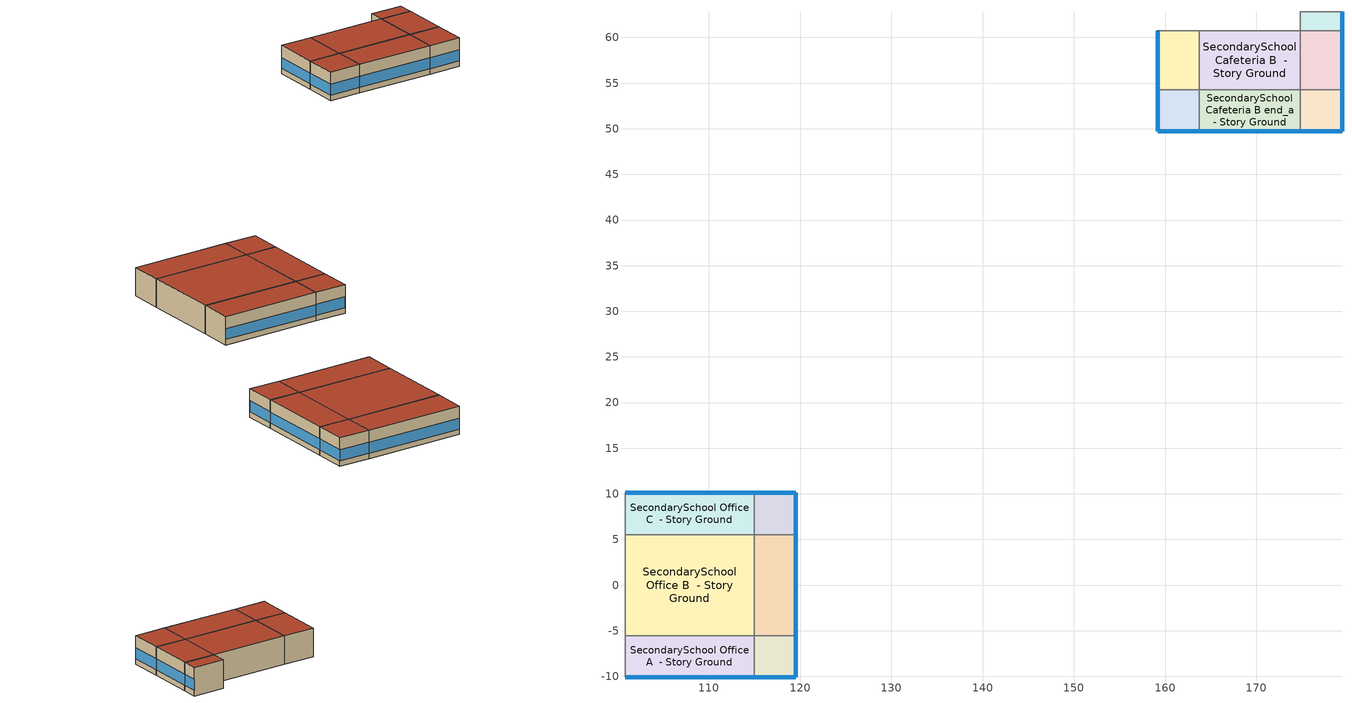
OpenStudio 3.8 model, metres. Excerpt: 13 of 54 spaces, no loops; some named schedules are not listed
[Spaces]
SecondarySchool Office A  - Story Ground
 floor ground (Foundation F 126 Perim 1416 Area 6473): 100.82,-10.1 100.82,-5.53 114.98,-5.53 114.98,-10.1 z0
 wall outside: 100.82,-10.1 114.98,-10.1 z0:3.96
 wall to SecondarySchool Library A  - Story Ground: 100.82,-5.53 100.82,-10.1 z0:3.96
 wall to SecondarySchool Office B  - Story Ground: 114.98,-5.53 100.82,-5.53 z0:3.96
 wall to SecondarySchool Office A end_b - Story Ground: 114.98,-10.1 114.98,-5.53 z0:3.96
 window (Window U-1.01 SHGC 0.74): 100.85,-10.1 114.95,-10.1 z0.76:2.27
 roof outside: 114.98,-10.1 114.98,-5.53 100.82,-5.53 100.82,-10.1 z3.96
SecondarySchool Office B  - Story Ground
 floor ground (Foundation F 126 Perim 0 Area 15653): 100.82,-5.53 100.82,5.53 114.98,5.53 114.98,-5.53 z0
 wall to SecondarySchool Library B  - Story Ground: 100.82,5.53 100.82,-5.53 z0:3.96
 wall to SecondarySchool Office C  - Story Ground: 114.98,5.53 100.82,5.53 z0:3.96
 wall to SecondarySchool Office B end_b - Story Ground: 114.98,-5.53 114.98,5.53 z0:3.96
 roof outside: 114.98,-5.53 114.98,5.53 100.82,5.53 100.82,-5.53 z3.96
SecondarySchool Office C  - Story Ground
 floor ground (Foundation F 126 Perim 1416 Area 6473): 100.82,5.53 100.82,10.1 114.98,10.1 114.98,5.53 z0
 wall outside: 114.98,10.1 100.82,10.1 z0:3.96
 wall to SecondarySchool Library C  - Story Ground: 100.82,10.1 100.82,5.53 z0:3.96
 wall to SecondarySchool Office C end_b - Story Ground: 114.98,5.53 114.98,10.1 z0:3.96
 window (Window U-1.01 SHGC 0.74): 114.95,10.1 100.85,10.1 z0.76:2.27
 roof outside: 114.98,5.53 114.98,10.1 100.82,10.1 100.82,5.53 z3.96
SecondarySchool Office A end_b - Story Ground
 floor ground (Foundation F 126 Perim 914 Area 209): 114.98,-10.1 114.98,-5.53 119.55,-5.53 119.55,-10.1 z0
 wall outside: 114.98,-10.1 119.55,-10.1 119.55,-5.53 z0:3.96
 wall to SecondarySchool Office B end_b - Story Ground: 119.55,-5.53 114.98,-5.53 z0:3.96
 window (Window U-1.01 SHGC 0.74): 115.01,-10.1 119.53,-10.1 / 119.55,-10.08 119.55,-5.55 z0.76:2.28
 roof outside: 119.55,-10.1 119.55,-5.53 114.98,-5.53 114.98,-10.1 z3.96
SecondarySchool Office B end_b - Story Ground
 floor ground (Foundation F 126 Perim 1106 Area 5055): 114.98,-5.53 114.98,5.53 119.55,5.53 119.55,-5.53 z0
 wall outside: 119.55,-5.53 119.55,5.53 z0:3.96
 wall to SecondarySchool Office C end_b - Story Ground: 119.55,5.53 114.98,5.53 z0:3.96
 window (Window U-1.01 SHGC 0.74): 119.55,-5.5 119.55,5.5 z0.76:2.27
 roof outside: 119.55,-5.53 119.55,5.53 114.98,5.53 114.98,-5.53 z3.96
SecondarySchool Office C end_b - Story Ground
 floor ground (Foundation F 126 Perim 914 Area 209): 114.98,5.53 114.98,10.1 119.55,10.1 119.55,5.53 z0
 wall outside: 119.55,5.53 119.55,10.1 114.98,10.1 z0:3.96
 window (Window U-1.01 SHGC 0.74): 119.53,10.1 115.01,10.1 / 119.55,5.55 119.55,10.08 z0.76:2.28
 roof outside: 119.55,5.53 119.55,10.1 114.98,10.1 114.98,5.53 z3.96
SecondarySchool Cafeteria A end_a - Story Ground
 floor ground (Foundation F 126 Perim 914 Area 209): 179.38,49.72 174.81,49.72 174.81,54.3 179.38,54.3 z0
 wall outside: 174.81,49.72 179.38,49.72 179.38,54.3 z0:3.96
 wall to SecondarySchool Cafeteria B end_a - Story Ground: 174.81,54.3 174.81,49.72 z0:3.96
 wall to SecondarySchool Cafeteria A  - Story Ground: 179.38,54.3 174.81,54.3 z0:3.96
 window (Window U-1.01 SHGC 0.74): 179.38,49.75 179.38,54.27 / 174.83,49.72 179.35,49.72 z0.76:2.28
 roof outside: 179.38,54.3 174.81,54.3 174.81,49.72 179.38,49.72 z3.96
SecondarySchool Cafeteria B end_a - Story Ground
 floor ground (Foundation F 126 Perim 1106 Area 5055): 174.81,49.72 163.75,49.72 163.75,54.3 174.81,54.3 z0
 wall outside: 163.75,49.72 174.81,49.72 z0:3.96
 wall to SecondarySchool Cafeteria C end_a - Story Ground: 163.75,54.3 163.75,49.72 z0:3.96
 wall to SecondarySchool Cafeteria B  - Story Ground: 174.81,54.3 163.75,54.3 z0:3.96
 window (Window U-1.01 SHGC 0.74): 163.77,49.72 174.78,49.72 z0.76:2.27
 roof outside: 174.81,54.3 163.75,54.3 163.75,49.72 174.81,49.72 z3.96
SecondarySchool Cafeteria C end_a - Story Ground
 floor ground (Foundation F 126 Perim 914 Area 209): 163.75,49.72 159.18,49.72 159.18,54.3 163.75,54.3 z0
 wall outside: 159.18,54.3 159.18,49.72 163.75,49.72 z0:3.96
 wall to SecondarySchool Cafeteria C  - Story Ground: 163.75,54.3 159.18,54.3 z0:3.96
 window (Window U-1.01 SHGC 0.74): 159.2,49.72 163.72,49.72 / 159.18,54.27 159.18,49.75 z0.76:2.28
 roof outside: 163.75,54.3 159.18,54.3 159.18,49.72 163.75,49.72 z3.96
SecondarySchool Cafeteria A  - Story Ground
 floor ground (Foundation F 126 Perim 643 Area 294): 179.38,54.3 174.81,54.3 174.81,60.73 179.38,60.73 z0
 wall outside: 179.38,54.3 179.38,60.73 z0:3.96
 wall to SecondarySchool Cafeteria B  - Story Ground: 174.81,60.73 174.81,54.3 z0:3.96
 wall to SecondarySchool Mechanical A  - Story Ground 1: 179.38,60.73 174.81,60.73 z0:3.96
 window (Window U-1.01 SHGC 0.74): 179.38,54.32 179.38,60.7 z0.76:2.28
 roof outside: 179.38,60.73 174.81,60.73 174.81,54.3 179.38,54.3 z3.96
SecondarySchool Cafeteria B  - Story Ground
 floor ground (Foundation F 126 Perim 0 Area 7111): 174.81,54.3 163.75,54.3 163.75,60.73 174.81,60.73 z0
 wall to SecondarySchool Cafeteria C  - Story Ground: 163.75,60.73 163.75,54.3 z0:3.96
 wall to SecondarySchool Mechanical B  - Story Ground 1: 174.81,60.73 163.75,60.73 z0:3.96
 roof outside: 174.81,60.73 163.75,60.73 163.75,54.3 174.81,54.3 z3.96
SecondarySchool Cafeteria C  - Story Ground
 floor ground (Foundation F 126 Perim 643 Area 294): 163.75,54.3 159.18,54.3 159.18,60.73 163.75,60.73 z0
 wall outside: 159.18,60.73 159.18,54.3 z0:3.96
 wall to SecondarySchool Mechanical C  - Story Ground 1: 163.75,60.73 159.18,60.73 z0:3.96
 window (Window U-1.01 SHGC 0.74): 159.18,60.7 159.18,54.32 z0.76:2.28
 roof outside: 163.75,60.73 159.18,60.73 159.18,54.3 163.75,54.3 z3.96
SecondarySchool Mechanical A  - Story Ground 1
 floor ground (Foundation F 126 Perim 21 Area 96): 179.38,60.73 174.81,60.73 174.81,62.83 179.38,62.83 z0
 wall outside: 179.38,60.73 179.38,62.83 z0:3.96
 wall to SecondarySchool Mechanical B  - Story Ground 1: 174.81,62.83 174.81,60.73 z0:3.96
 wall to SecondarySchool Kitchen A  - Story Ground: 179.38,62.83 174.81,62.83 z0:3.96
 window (Window U-1.01 SHGC 0.74): 179.38,60.75 179.38,62.8 z0.76:2.31
 roof outside: 179.38,62.83 174.81,62.83 174.81,60.73 179.38,60.73 z3.96
[Site]
Washington Muni_IA_USA: Latitude {deg}=41.28; Longitude {deg}=-91.67; Time Zone {hr}=-6; Elevation {m}=230; Terrain=City
[Site:WaterMainsTemperature]
Calculation Method=Correlation; Annual Average Outdoor Air Temperature {C}=10.0308; Maximum Difference In Monthly Average Outdoor Air Temperatures {deltaC}=29.21
[SizingPeriod:DesignDay] Barometric Pressure {Pa}=98592; Rain Indicator=No; Snow Indicator=No; Day of Month=21; Daylight Saving Time Indicator=No; Humidity Condition Type=Wetbulb; Dry-Bulb Temperature Range Modifier Type=DefaultMultipliers
Name | Maximum Dry-Bulb Temperature {C} | Daily Dry-Bulb Temperature Range {deltaC} | Wind Speed {m/s} | Wind Direction {deg} | Month | Day Type | Wetbulb or DewPoint at Maximum Dry-Bulb {C} | Solar Model Indicator | ASHRAE Clear Sky Optical Depth for Beam Irradiance | ASHRAE Clear Sky Optical Depth for Diffuse Irradiance | Sky Clearness
Washington Muni Ann Clg .4% Condns DB=>MWB 1 | 33.8 | 10.8 | 4.3 | 220 | 7 | SummerDesignDay | 25.9 | ASHRAETau | 0.41 | 2.219
Washington Muni Ann Clg .4% Condns WB=>MDB 1 | 31.8 | 10.8 | 4.3 | 220 | 7 | SummerDesignDay | 27.8 | ASHRAETau | 0.41 | 2.219
Washington Muni Ann Htg 99.6% Condns DB 1 | -18.6 | 0 | 4.1 | 280 | 1 | WinterDesignDay | -18.6 | ASHRAEClearSky |  |  | 0
Washington Muni August .4% Condns DB=>MCWB 1 | 34.9 | 10.9 | 4.3 | 220 | 8 | SummerDesignDay | 26.3 | ASHRAETau | 0.379 | 2.348
[ClimateZones]
Climate Zone Institution Name 1=ASHRAE; Climate Zone Document Name 1=ANSI/ASHRAE Standard 169; Climate Zone Document Year 1=2006; Climate Zone Value 1=ASHRAE 169-2013-5A
[Building]
ComStock DOE Ref Pre-1980|SecondarySchool: North Axis {deg}=90; Default Construction Set=ComStock DOE Ref Pre-1980 - SecSchl - ASHRAE 169-2013-5A; Default Schedule Set=Building Default Schedule Set; Standards Building Type=SecondarySchool
[Site:GroundTemperature:FCfactorMethod]
January Ground Temperature {C}=9.7; February Ground Temperature {C}=6; March Ground Temperature {C}=-2.2; April Ground Temperature {C}=-3.4; May Ground Temperature {C}=-4.2; June Ground Temperature {C}=2.7; July Ground Temperature {C}=7.5; August Ground Temperature {C}=13.7; September Ground Temperature {C}=18.6; October Ground Temperature {C}=22; November Ground Temperature {C}=20.7; December Ground Temperature {C}=16.5
[Construction:FfactorGroundFloor] F-Factor {W/m-K}=1.26344
Name | Area {m2} | PerimeterExposed {m}
Foundation F 126 Perim 1106 Area 5055 | 50.5517 | 11.0568
Foundation F 126 Perim 914 Area 209 | 20.9032 | 9.144
Foundation F 126 Perim 643 Area 294 | 29.4028 | 6.43105
Foundation F 126 Perim 0 Area 15653 | 156.535 | 0
Foundation F 126 Perim 1416 Area 6473 | 64.7273 | 14.1573
Foundation F 126 Perim 21 Area 96 | 9.60275 | 2.10034
Foundation F 126 Perim 0 Area 7111 | 71.1069 | 0
[DefaultConstructionSet]
ComStock DOE Ref Pre-1980 - SecSchl - ASHRAE 169-2013-5A: Default Exterior Surface Constructions=Default Surface Constructions 1; Default Interior Surface Constructions=Default Surface Constructions 2; Default Ground Contact Surface Constructions=Default Surface Constructions 3; Default Exterior SubSurface Constructions=Default Sub Surface Constructions 1; Default Interior SubSurface Constructions=Default Sub Surface Constructions 2; Interior Partition Construction=Typical Interior Partition
[DefaultSurfaceConstructions]
Name | Floor Construction | Wall Construction | Roof Ceiling Construction
Default Surface Constructions 1 | Typical Insulated Exterior Mass Floor | Typical Insulated Exterior Mass Wall R-6.41 | Typical IEAD Roof R-13.89
Default Surface Constructions 2 | Typical Interior Floor | Typical Interior Wall | Typical Interior Ceiling
Default Surface Constructions 3 | Typical Insulated Carpeted 6in Slab Floor | Typical Insulated Basement Mass Wall
[Construction]
Typical Insulated Exterior Mass Floor: 4 in. Normalweight Concrete Floor, Typical Carpet Pad
Typical IEAD Roof R-13.89: Roof Membrane, Typical Insulation R-12.77, Metal Roof Surface
Typical Interior Floor: 100mm Normalweight concrete floor, CP02 CARPET PAD
Typical Interior Wall: G01 13mm gypsum board, G01 13mm gypsum board
Typical Interior Ceiling: CP02 CARPET PAD, 100mm Normalweight concrete floor
Typical Insulated Carpeted 6in Slab Floor: 6 in. Normalweight Concrete Floor, Typical Carpet Pad
Typical Insulated Basement Mass Wall: 8 in. Concrete Block Basement Wall
U 0.62 SHGC 0.41 Simple Glazing Window U-0.62 SHGC 0.41: U 0.62 SHGC 0.41 Simple Glazing U-0.62 SHGC 0.41
U 0.62 SHGC 0.41 Simple Glazing Window U-0.62 SHGC 0.41 1: U 0.62 SHGC 0.41 Simple Glazing U-0.62 SHGC 0.41 1
Typical Insulated Metal Door: F08 Metal surface, Typical Insulation R-4.02
U 0.88 SHGC 0.16 Sgl Ref-A-L Clr 6mm: REF A CLEAR LO 6MM
Typical Overhead Door: Typical Insulation R-4.02
Typical Interior Window: Clear 3mm
Typical Interior Door; Typical Interior Partition: G05 25mm wood
Typical Insulated Exterior Mass Wall R-6.41: 1IN Stucco, 8IN CONCRETE HW RefBldg, Typical Insulation R-4.02, 1/2IN Gypsum
InteriorFurnishings 1: Std Wood 6inch 1
Window U-1.01 SHGC 0.74: Simple Glazing Single - No LowE - Clear - Aluminum
[Material] Thermal Absorptance=0.9
Name | Roughness | Thickness {m} | Conductivity {W/m-K} | Density {kg/m3} | Specific Heat {J/kg-K} | Solar Absorptance | Visible Absorptance
4 in. Normalweight Concrete Floor | MediumRough | 0.1016 | 2.31 | 2322 | 832 | 0.7 | 0.7
Roof Membrane | VeryRough | 0.0095 | 0.16 | 1121.29 | 1460 | 0.7 | 0.7
Metal Roof Surface; F08 Metal surface | Smooth | 0.0008 | 45.28 | 7824 | 500 | 0.7 | 0.7
100mm Normalweight concrete floor | MediumRough | 0.1016 | 2.31045 | 2322 | 832.557 | 0.7 | 0.7
G01 13mm gypsum board | Smooth | 0.0127 | 0.160031 | 800.001 | 1090.73 | 0.7 | 0.5
6 in. Normalweight Concrete Floor | MediumRough | 0.1524 | 2.31 | 2322 | 832 | 0.7 | 0.7
8 in. Concrete Block Basement Wall | MediumRough | 0.2032 | 1.326 | 1842 | 912 | 0.7 | 0.7
G05 25mm wood | MediumSmooth | 0.0254 | 0.15 | 608 | 1630 | 0.5 | 0.5
1IN Stucco | Smooth | 0.0253 | 0.6918 | 1858 | 837 | 0.7 | 0.92
8IN CONCRETE HW RefBldg | Rough | 0.2032 | 1.311 | 2240 | 836.8 | 0.7 | 0.7
1/2IN Gypsum | Smooth | 0.0127 | 0.16 | 784.9 | 830 | 0.4 | 0.4
Std Wood 6inch 1 | MediumSmooth | 0.15 | 0.12 | 540 | 1210 | 0.7 | 0.7
[Material:NoMass] Roughness=Smooth; Thermal Absorptance=0.9; Solar Absorptance=0.7
Name | Thermal Resistance {m2-K/W} | Visible Absorptance
Typical Carpet Pad; CP02 CARPET PAD | 0.21648 | 0.8
Typical Insulation R-12.77 | 2.24922 | 0.7
Typical Insulation R-4.02 | 0.708275 | 0.7
[DefaultSubSurfaceConstructions]
Name | Fixed Window Construction | Operable Window Construction | Door Construction | Glass Door Construction | Overhead Door Construction | Tubular Daylight Dome Construction | Tubular Daylight Diffuser Construction
Default Sub Surface Constructions 1 | U 0.62 SHGC 0.41 Simple Glazing Window U-0.62 SHGC 0.41 | U 0.62 SHGC 0.41 Simple Glazing Window U-0.62 SHGC 0.41 1 | Typical Insulated Metal Door | U 0.88 SHGC 0.16 Sgl Ref-A-L Clr 6mm | Typical Overhead Door | Typical Interior Window | Typical Interior Window
Default Sub Surface Constructions 2 | Typical Interior Window | Typical Interior Window | Typical Interior Door
[WindowMaterial:SimpleGlazingSystem]
Name | U-Factor {W/m2-K} | Solar Heat Gain Coefficient | Visible Transmittance
U 0.62 SHGC 0.41 Simple Glazing U-0.62 SHGC 0.41; U 0.62 SHGC 0.41 Simple Glazing U-0.62 SHGC 0.41 1 | 3.52052 | 0.41 | 0.32
Simple Glazing Single - No LowE - Clear - Aluminum | 5.73505 | 0.744 | 0.754
[WindowMaterial:Glazing] Optical Data Type=SpectralAverage; Infrared Transmittance at Normal Incidence=0; Front Side Infrared Hemispherical Emissivity=0.84; Conductivity {W/m-K}=0.9; Dirt Correction Factor for Solar and Visible Transmittance=1; Solar Diffusing=No
Name | Thickness {m} | Solar Transmittance at Normal Incidence | Front Side Solar Reflectance at Normal Incidence | Back Side Solar Reflectance at Normal Incidence | Visible Transmittance at Normal Incidence | Front Side Visible Reflectance at Normal Incidence | Back Side Visible Reflectance at Normal Incidence | Back Side Infrared Hemispherical Emissivity
REF A CLEAR LO 6MM | 0.006 | 0.066 | 0.341 | 0.493 | 0.08 | 0.41 | 0.37 | 0.4
Clear 3mm | 0.003 | 0.837 | 0.075 | 0.075 | 0.898 | 0.081 | 0.081 | 0.84
[SpaceType] Standards Building Type=SecondarySchool
Name | Default Schedule Set | Design Specification Outdoor Air Object | Standards Space Type
SecondarySchool Cafeteria - ComStock DOE Ref Pre-1980 | SecondarySchool Cafeteria Schedule Set | SecondarySchool Cafeteria Ventilation | Cafeteria
SecondarySchool Mechanical - ComStock DOE Ref Pre-1980 | SecondarySchool Mechanical Schedule Set | SecondarySchool Mechanical Ventilation | Mechanical
SecondarySchool Office - ComStock DOE Ref Pre-1980 | SecondarySchool Office Schedule Set | SecondarySchool Office Ventilation | Office
[BuildingStory]
Story Ground: Nominal Z Coordinate {m}=0; Nominal Floor to Floor Height {m}=3.9624
[Space] Building Story=Story Ground
Name | Space Type | Thermal Zone
SecondarySchool Office A  - Story Ground | SecondarySchool Office - ComStock DOE Ref Pre-1980 | Zone SecondarySchool Office A  - Story Ground
SecondarySchool Office B  - Story Ground | SecondarySchool Office - ComStock DOE Ref Pre-1980 | Zone SecondarySchool Office B  - Story Ground
SecondarySchool Office C  - Story Ground | SecondarySchool Office - ComStock DOE Ref Pre-1980 | Zone SecondarySchool Office C  - Story Ground
SecondarySchool Office A end_b - Story Ground | SecondarySchool Office - ComStock DOE Ref Pre-1980 | Zone SecondarySchool Office A end_b - Story Ground
SecondarySchool Office B end_b - Story Ground | SecondarySchool Office - ComStock DOE Ref Pre-1980 | Zone SecondarySchool Office B end_b - Story Ground
SecondarySchool Office C end_b - Story Ground | SecondarySchool Office - ComStock DOE Ref Pre-1980 | Zone SecondarySchool Office C end_b - Story Ground
SecondarySchool Cafeteria A end_a - Story Ground | SecondarySchool Cafeteria - ComStock DOE Ref Pre-1980 | Zone SecondarySchool Cafeteria A end_a - Story Ground
SecondarySchool Cafeteria B end_a - Story Ground | SecondarySchool Cafeteria - ComStock DOE Ref Pre-1980 | Zone SecondarySchool Cafeteria B end_a - Story Ground
SecondarySchool Cafeteria C end_a - Story Ground | SecondarySchool Cafeteria - ComStock DOE Ref Pre-1980 | Zone SecondarySchool Cafeteria C end_a - Story Ground
SecondarySchool Cafeteria A  - Story Ground | SecondarySchool Cafeteria - ComStock DOE Ref Pre-1980 | Zone SecondarySchool Cafeteria A  - Story Ground
SecondarySchool Cafeteria B  - Story Ground | SecondarySchool Cafeteria - ComStock DOE Ref Pre-1980 | Zone SecondarySchool Cafeteria B  - Story Ground
SecondarySchool Cafeteria C  - Story Ground | SecondarySchool Cafeteria - ComStock DOE Ref Pre-1980 | Zone SecondarySchool Cafeteria C  - Story Ground
SecondarySchool Mechanical A  - Story Ground 1 | SecondarySchool Mechanical - ComStock DOE Ref Pre-1980 | Zone SecondarySchool Mechanical A  - Story Ground 1
[ThermalZone] Multiplier=1; Use Ideal Air Loads=No
Name | Thermostat
Zone SecondarySchool Office A  - Story Ground | SecondarySchool Office - ComStock DOE Ref Pre-1980 Thermostat
Zone SecondarySchool Office B  - Story Ground | SecondarySchool Office - ComStock DOE Ref Pre-1980 Thermostat 2
Zone SecondarySchool Office C  - Story Ground | SecondarySchool Office - ComStock DOE Ref Pre-1980 Thermostat 4
Zone SecondarySchool Office A end_b - Story Ground | SecondarySchool Office - ComStock DOE Ref Pre-1980 Thermostat 1
Zone SecondarySchool Office B end_b - Story Ground | SecondarySchool Office - ComStock DOE Ref Pre-1980 Thermostat 3
Zone SecondarySchool Office C end_b - Story Ground | SecondarySchool Office - ComStock DOE Ref Pre-1980 Thermostat 5
Zone SecondarySchool Cafeteria A end_a - Story Ground | SecondarySchool Cafeteria - ComStock DOE Ref Pre-1980 Thermostat 1
Zone SecondarySchool Cafeteria B end_a - Story Ground | SecondarySchool Cafeteria - ComStock DOE Ref Pre-1980 Thermostat 3
Zone SecondarySchool Cafeteria C end_a - Story Ground | SecondarySchool Cafeteria - ComStock DOE Ref Pre-1980 Thermostat 5
Zone SecondarySchool Cafeteria A  - Story Ground | SecondarySchool Cafeteria - ComStock DOE Ref Pre-1980 Thermostat
Zone SecondarySchool Cafeteria B  - Story Ground | SecondarySchool Cafeteria - ComStock DOE Ref Pre-1980 Thermostat 2
Zone SecondarySchool Cafeteria C  - Story Ground | SecondarySchool Cafeteria - ComStock DOE Ref Pre-1980 Thermostat 4
Zone SecondarySchool Mechanical A  - Story Ground 1 | SecondarySchool Mechanical - ComStock DOE Ref Pre-1980 Thermostat 1
[People:Definition] Number of People Calculation Method=People/Area; Fraction Radiant=0.3
Name | People per Space Floor Area {person/m2}
SecondarySchool Cafeteria People Definition | 0.71946
SecondarySchool Mechanical People Definition | 0.0100104
SecondarySchool Office People Definition | 0.0500522
[People] Work Efficiency Schedule=Work Efficiency Schedule; Clothing Insulation Schedule=Clothing Schedule; Air Velocity Schedule=Air Velocity Schedule; Multiplier=1
Name | People Definition | Space or SpaceType
SecondarySchool Cafeteria People | SecondarySchool Cafeteria People Definition | SecondarySchool Cafeteria - ComStock DOE Ref Pre-1980
SecondarySchool Mechanical People | SecondarySchool Mechanical People Definition | SecondarySchool Mechanical - ComStock DOE Ref Pre-1980
SecondarySchool Office People | SecondarySchool Office People Definition | SecondarySchool Office - ComStock DOE Ref Pre-1980
[Lights:Definition] Design Level Calculation Method=Watts/Area; Fraction Visible=0.2; Return Air Fraction=0
Name | Watts per Space Floor Area {W/m2} | Fraction Radiant
SecondarySchool Office - ComStock DOE Ref Pre-1980 General Lights Definition | 6.74433 | 0.31
SecondarySchool Mechanical - ComStock DOE Ref Pre-1980 General Lights Definition | 3.92888 | 0.31
SecondarySchool Mechanical - ComStock DOE Ref Pre-1980 Task Lights Definition | 3.02684 | 0.125
SecondarySchool Cafeteria - ComStock DOE Ref Pre-1980 General Lights Definition | 2.70767 | 0.31
SecondarySchool Cafeteria - ComStock DOE Ref Pre-1980 Task Lights Definition | 0.735422 | 0.125
SecondarySchool Cafeteria - ComStock DOE Ref Pre-1980 Wall Wash Lights Definition | 1.90206 | 0.125
[ElectricEquipment:Definition] Design Level Calculation Method=Watts/Area; Fraction Latent=0; Fraction Radiant=0.5; Fraction Lost=0
Name | Watts per Space Floor Area {W/m2}
SecondarySchool Cafeteria Elec Equip Definition | 1.72652
SecondarySchool Mechanical Elec Equip Definition | 1.85847
SecondarySchool Office Elec Equip Definition | 0.687635
[ElectricEquipment] Schedule=Education_School BLDG_EQUIP_EndUseData BPR Adjusted
Name | Electric Equipment Definition | Space or SpaceType
SecondarySchool Cafeteria Elec Equip | SecondarySchool Cafeteria Elec Equip Definition | SecondarySchool Cafeteria - ComStock DOE Ref Pre-1980
SecondarySchool Mechanical Elec Equip | SecondarySchool Mechanical Elec Equip Definition | SecondarySchool Mechanical - ComStock DOE Ref Pre-1980
SecondarySchool Office Elec Equip | SecondarySchool Office Elec Equip Definition | SecondarySchool Office - ComStock DOE Ref Pre-1980
[DesignSpecification:OutdoorAir] Outdoor Air Method=Sum
Name | Outdoor Air Flow per Person {m3/s-person} | Outdoor Air Flow per Floor Area {m3/s-m2}
SecondarySchool Cafeteria Ventilation; SecondarySchool Office Ventilation | 0.00943895
SecondarySchool Mechanical Ventilation |  | 0.000254
[DefaultScheduleSet]
Name | Number of People Schedule | People Activity Level Schedule | Lighting Schedule | Electric Equipment Schedule | Infiltration Schedule | Hours of Operation Schedule
SecondarySchool Cafeteria Schedule Set; SecondarySchool Mechanical Schedule Set | SecondarySchool Bldg Occ | SecondarySchool Activity | Education_School BLDG_LIGHT_EndUseData | Education_School BLDG_EQUIP_EndUseData | SecondarySchool Infil
SecondarySchool Office Schedule Set | SecondarySchool Office Occ | SecondarySchool Activity | Education_School BLDG_LIGHT_EndUseData | Education_School BLDG_EQUIP_EndUseData | SecondarySchool Infil
Building Default Schedule Set |  |  |  |  |  | Building Hours of Operation NonResidential
[Exterior:Lights:Definition]
Name | Design Level {W}
Parking Areas and Drives Def (W/ft^2) | 0.0414577
Building Facades Def (W/ft^2) | 0.2
Main Entries Def (W/ft) | 30
Other Doors Def (W/ft) | 20
[Exterior:Lights] Schedule=Always On Discrete; Control Option=AstronomicalClock
Name | Exterior Lights Definition | Multiplier
Parking Areas and Drives | Parking Areas and Drives Def (W/ft^2) | 29548.9
Building Facades | Building Facades Def (W/ft^2) | 44261.3
Main Entries | Main Entries Def (W/ft) | 120
Other Doors | Other Doors Def (W/ft) | 73.5
[ThermostatSetpoint:DualSetpoint] Heating Setpoint Temperature Schedule=SecondarySchool HtgSetp; Cooling Setpoint Temperature Schedule=SecondarySchool ClgSetp
SecondarySchool Cafeteria - ComStock DOE Ref Pre-1980 Thermostat; SecondarySchool Cafeteria - ComStock DOE Ref Pre-1980 Thermostat 1; SecondarySchool Cafeteria - ComStock DOE Ref Pre-1980 Thermostat 2; SecondarySchool Cafeteria - ComStock DOE Ref Pre-1980 Thermostat 3; SecondarySchool Cafeteria - ComStock DOE Ref Pre-1980 Thermostat 4; SecondarySchool Cafeteria - ComStock DOE Ref Pre-1980 Thermostat 5; SecondarySchool Mechanical - ComStock DOE Ref Pre-1980 Thermostat 1; SecondarySchool Office - ComStock DOE Ref Pre-1980 Thermostat; SecondarySchool Office - ComStock DOE Ref Pre-1980 Thermostat 1; SecondarySchool Office - ComStock DOE Ref Pre-1980 Thermostat 2; SecondarySchool Office - ComStock DOE Ref Pre-1980 Thermostat 3; SecondarySchool Office - ComStock DOE Ref Pre-1980 Thermostat 4; SecondarySchool Office - ComStock DOE Ref Pre-1980 Thermostat 5
[InternalMass:Definition]
Internal Mass Definition 2: Construction=InteriorFurnishings 1; Design Level Calculation Method=SurfaceArea/Area; Surface Area per Space Floor Area=2
[InternalMass] Internal Mass Definition=Internal Mass Definition 2; Multiplier=1
Name | Space or SpaceType
SecondarySchool Cafeteria A end_a - Story Ground Mass | SecondarySchool Cafeteria A end_a - Story Ground
SecondarySchool Cafeteria A  - Story Ground Mass | SecondarySchool Cafeteria A  - Story Ground
SecondarySchool Office B  - Story Ground Mass | SecondarySchool Office B  - Story Ground
SecondarySchool Office B end_b - Story Ground Mass | SecondarySchool Office B end_b - Story Ground
SecondarySchool Cafeteria C  - Story Ground Mass | SecondarySchool Cafeteria C  - Story Ground
SecondarySchool Office A end_b - Story Ground Mass | SecondarySchool Office A end_b - Story Ground
SecondarySchool Office C  - Story Ground Mass | SecondarySchool Office C  - Story Ground
SecondarySchool Cafeteria B end_a - Story Ground Mass | SecondarySchool Cafeteria B end_a - Story Ground
SecondarySchool Cafeteria C end_a - Story Ground Mass | SecondarySchool Cafeteria C end_a - Story Ground
SecondarySchool Mechanical A  - Story Ground 1 Mass | SecondarySchool Mechanical A  - Story Ground 1
SecondarySchool Office A  - Story Ground Mass | SecondarySchool Office A  - Story Ground
SecondarySchool Office C end_b - Story Ground Mass | SecondarySchool Office C end_b - Story Ground
SecondarySchool Cafeteria B  - Story Ground Mass | SecondarySchool Cafeteria B  - Story Ground
[Lights] Schedule=Education_School BLDG_LIGHT_EndUseData BPR Adjusted; Fraction Replaceable=1
Name | Lights Definition | Space or SpaceType
SecondarySchool Office - ComStock DOE Ref Pre-1980 General Lighting | SecondarySchool Office - ComStock DOE Ref Pre-1980 General Lights Definition | SecondarySchool Office - ComStock DOE Ref Pre-1980
SecondarySchool Mechanical - ComStock DOE Ref Pre-1980 General Lighting | SecondarySchool Mechanical - ComStock DOE Ref Pre-1980 General Lights Definition | SecondarySchool Mechanical - ComStock DOE Ref Pre-1980
SecondarySchool Mechanical - ComStock DOE Ref Pre-1980 Task Lighting | SecondarySchool Mechanical - ComStock DOE Ref Pre-1980 Task Lights Definition | SecondarySchool Mechanical - ComStock DOE Ref Pre-1980
SecondarySchool Cafeteria - ComStock DOE Ref Pre-1980 General Lighting | SecondarySchool Cafeteria - ComStock DOE Ref Pre-1980 General Lights Definition | SecondarySchool Cafeteria - ComStock DOE Ref Pre-1980
SecondarySchool Cafeteria - ComStock DOE Ref Pre-1980 Task Lighting | SecondarySchool Cafeteria - ComStock DOE Ref Pre-1980 Task Lights Definition | SecondarySchool Cafeteria - ComStock DOE Ref Pre-1980
SecondarySchool Cafeteria - ComStock DOE Ref Pre-1980 Wall Wash Lighting | SecondarySchool Cafeteria - ComStock DOE Ref Pre-1980 Wall Wash Lights Definition | SecondarySchool Cafeteria - ComStock DOE Ref Pre-1980
[SpaceInfiltration:DesignFlowRate] Design Flow Rate Calculation Method=Flow/ExteriorArea; Flow per Exterior Surface Area {m3/s-m2}=0.000413282; Velocity Term Coefficient=0
Name | Space or SpaceType | Schedule | Constant Term Coefficient | Temperature Term Coefficient | Velocity Squared Term Coefficient
SecondarySchool Cafeteria A end_a - Story Ground HVAC On Infiltration | SecondarySchool Cafeteria A end_a - Story Ground | Infiltration HVAC On Schedule | 0.1019 | 0.0077 | 0.0877
SecondarySchool Cafeteria A end_a - Story Ground HVAC Off Infiltration | SecondarySchool Cafeteria A end_a - Story Ground | Infiltration HVAC Off Schedule | 0 | 0.0156 | 0.105
SecondarySchool Cafeteria A  - Story Ground HVAC On Infiltration | SecondarySchool Cafeteria A  - Story Ground | Infiltration HVAC On Schedule | 0.1019 | 0.0077 | 0.0877
SecondarySchool Cafeteria A  - Story Ground HVAC Off Infiltration | SecondarySchool Cafeteria A  - Story Ground | Infiltration HVAC Off Schedule | 0 | 0.0156 | 0.105
SecondarySchool Office B  - Story Ground HVAC On Infiltration | SecondarySchool Office B  - Story Ground | Infiltration HVAC On Schedule | 0.1019 | 0.0077 | 0.0877
SecondarySchool Office B  - Story Ground HVAC Off Infiltration | SecondarySchool Office B  - Story Ground | Infiltration HVAC Off Schedule | 0 | 0.0156 | 0.105
SecondarySchool Office B end_b - Story Ground HVAC On Infiltration | SecondarySchool Office B end_b - Story Ground | Infiltration HVAC On Schedule | 0.1019 | 0.0077 | 0.0877
SecondarySchool Office B end_b - Story Ground HVAC Off Infiltration | SecondarySchool Office B end_b - Story Ground | Infiltration HVAC Off Schedule | 0 | 0.0156 | 0.105
SecondarySchool Cafeteria C  - Story Ground HVAC On Infiltration | SecondarySchool Cafeteria C  - Story Ground | Infiltration HVAC On Schedule | 0.1019 | 0.0077 | 0.0877
SecondarySchool Cafeteria C  - Story Ground HVAC Off Infiltration | SecondarySchool Cafeteria C  - Story Ground | Infiltration HVAC Off Schedule | 0 | 0.0156 | 0.105
SecondarySchool Office A end_b - Story Ground HVAC On Infiltration | SecondarySchool Office A end_b - Story Ground | Infiltration HVAC On Schedule | 0.1019 | 0.0077 | 0.0877
SecondarySchool Office A end_b - Story Ground HVAC Off Infiltration | SecondarySchool Office A end_b - Story Ground | Infiltration HVAC Off Schedule | 0 | 0.0156 | 0.105
SecondarySchool Office C  - Story Ground HVAC On Infiltration | SecondarySchool Office C  - Story Ground | Infiltration HVAC On Schedule | 0.1019 | 0.0077 | 0.0877
SecondarySchool Office C  - Story Ground HVAC Off Infiltration | SecondarySchool Office C  - Story Ground | Infiltration HVAC Off Schedule | 0 | 0.0156 | 0.105
SecondarySchool Cafeteria B end_a - Story Ground HVAC On Infiltration | SecondarySchool Cafeteria B end_a - Story Ground | Infiltration HVAC On Schedule | 0.1019 | 0.0077 | 0.0877
SecondarySchool Cafeteria B end_a - Story Ground HVAC Off Infiltration | SecondarySchool Cafeteria B end_a - Story Ground | Infiltration HVAC Off Schedule | 0 | 0.0156 | 0.105
SecondarySchool Cafeteria C end_a - Story Ground HVAC On Infiltration | SecondarySchool Cafeteria C end_a - Story Ground | Infiltration HVAC On Schedule | 0.1019 | 0.0077 | 0.0877
SecondarySchool Cafeteria C end_a - Story Ground HVAC Off Infiltration | SecondarySchool Cafeteria C end_a - Story Ground | Infiltration HVAC Off Schedule | 0 | 0.0156 | 0.105
SecondarySchool Mechanical A  - Story Ground 1 HVAC On Infiltration | SecondarySchool Mechanical A  - Story Ground 1 | Infiltration HVAC On Schedule | 0.1019 | 0.0077 | 0.0877
SecondarySchool Mechanical A  - Story Ground 1 HVAC Off Infiltration | SecondarySchool Mechanical A  - Story Ground 1 | Infiltration HVAC Off Schedule | 0 | 0.0156 | 0.105
SecondarySchool Office A  - Story Ground HVAC On Infiltration | SecondarySchool Office A  - Story Ground | Infiltration HVAC On Schedule | 0.1019 | 0.0077 | 0.0877
SecondarySchool Office A  - Story Ground HVAC Off Infiltration | SecondarySchool Office A  - Story Ground | Infiltration HVAC Off Schedule | 0 | 0.0156 | 0.105
SecondarySchool Office C end_b - Story Ground HVAC On Infiltration | SecondarySchool Office C end_b - Story Ground | Infiltration HVAC On Schedule | 0.1019 | 0.0077 | 0.0877
SecondarySchool Office C end_b - Story Ground HVAC Off Infiltration | SecondarySchool Office C end_b - Story Ground | Infiltration HVAC Off Schedule | 0 | 0.0156 | 0.105
SecondarySchool Cafeteria B  - Story Ground HVAC On Infiltration | SecondarySchool Cafeteria B  - Story Ground | Infiltration HVAC On Schedule | 0.1019 | 0.0077 | 0.0877
SecondarySchool Cafeteria B  - Story Ground HVAC Off Infiltration | SecondarySchool Cafeteria B  - Story Ground | Infiltration HVAC Off Schedule | 0 | 0.0156 | 0.105
[Schedule:Ruleset]
SecondarySchool Office Occ: Default Day Schedule=SecondarySchool Office Occ Default; Summer Design Day Schedule=SecondarySchool Office Occ Summer Design Day; Winter Design Day Schedule=SecondarySchool Office Occ Winter Design Day
[Schedule:Day]
Education_School BLDG_LIGHT_EndUseData Sat Day; Education_School BLDG_LIGHT_EndUseData Sat Day 2: Average, 0, 15, 0.292183, 0, 30, 0.291819, 0, 45, 0.291455, 1, 0, 0.291091, 1, 15, 0.290727, 1, 30, 0.290008, 1, 45, 0.289289, 2, 0, 0.28857, 2, 15, 0.28785, 2, 30, 0.287487, 2, 45, 0.287124, 3, 0, 0.286761, 3, 15, 0.286398, 3, 30, 0.286083, 3, 45, 0.285767, 4, 0, 0.285452, 4, 15, 0.285136, 4, 30, 0.284535, 4, 45, 0.283933, 5, 0, 0.283331, 5, 15, 0.28273, 5, 30, 0.282743, 5, 45, 0.282756, 6, 0, 0.28277, 6, 15, 0.282783, 6, 30, 0.282823, 6, 45, 0.282862, 7, 0, 0.282902, 7, 15, 0.282942, 7, 30, 0.282908, 7, 45, 0.282875, 8, 0, 0.282842, 8, 15, 0.282808, 8, 30, 0.28279, 8, 45, 0.282773, 9, 0, 0.282755, 9, 15, 0.282737, 9, 30, 0.28242, 9, 45, 0.282102, 10, 0, 0.281785, 10, 15, 0.281468, 10, 30, 0.281412, 10, 45, 0.281357, 11, 0, 0.281302, 11, 15, 0.281247, 11, 30, 0.281273, 11, 45, 0.281299, 12, 0, 0.281325, 12, 15, 0.281351, 12, 30, 0.281302, 12, 45, 0.281253, 13, 0, 0.281203, 13, 15, 0.281154, 13, 30, 0.281224, 13, 45, 0.281294, 14, 0, 0.281364, 14, 15, 0.281434, 14, 30, 0.281401, 14, 45, 0.281368, 15, 0, 0.281336, 15, 15, 0.281303, 15, 30, 0.281327, 15, 45, 0.28135, 16, 0, 0.281374, 16, 15, 0.281397, 16, 30, 0.281444, 16, 45, 0.281491, 17, 0, 0.281538, 17, 15, 0.281585, 17, 30, 0.281708, 17, 45, 0.281831, 18, 0, 0.281954, 18, 15, 0.282077, 18, 30, 0.28224, 18, 45, 0.282403, 19, 0, 0.282567, 19, 15, 0.28273, 19, 30, 0.282833, 19, 45, 0.282936, 20, 0, 0.283039, 20, 15, 0.283142, 20, 30, 0.28417, 20, 45, 0.285198, 21, 0, 0.286226, 21, 15, 0.287253, 21, 30, 0.289428, 21, 45, 0.291602, 22, 0, 0.293777, 22, 15, 0.295951, 22, 30, 0.295783, 22, 45, 0.295615, 23, 0, 0.295446, 23, 15, 0.295278, 23, 30, 0.294504, 23, 45, 0.29373, 24, 0, 0.292957
Education_School BLDG_LIGHT_EndUseData Sat Day 1: Average, 0, 15, 0.244015, 0, 30, 0.243411, 0, 45, 0.242806, 1, 0, 0.242202, 1, 15, 0.241597, 1, 30, 0.241659, 1, 45, 0.24172, 2, 0, 0.241782, 2, 15, 0.241844, 2, 30, 0.242085, 2, 45, 0.242327, 3, 0, 0.242568, 3, 15, 0.24281, 3, 30, 0.241965, 3, 45, 0.241121, 4, 0, 0.240277, 4, 15, 0.239432, 4, 30, 0.238809, 4, 45, 0.238185, 5, 0, 0.237561, 5, 15, 0.236937, 5, 30, 0.237487, 5, 45, 0.238037, 6, 0, 0.238587, 6, 15, 0.239137, 6, 30, 0.239504, 6, 45, 0.239871, 7, 0, 0.240239, 7, 15, 0.240606, 7, 30, 0.240282, 7, 45, 0.239957, 8, 0, 0.239632, 8, 15, 0.239308, 8, 30, 0.238947, 8, 45, 0.238586, 9, 0, 0.238225, 9, 15, 0.237864, 9, 30, 0.236906, 9, 45, 0.235947, 10, 0, 0.234988, 10, 15, 0.23403, 10, 30, 0.23367, 10, 45, 0.233309, 11, 0, 0.232949, 11, 15, 0.232589, 11, 30, 0.232395, 11, 45, 0.232202, 12, 0, 0.232008, 12, 15, 0.231815, 12, 30, 0.231821, 12, 45, 0.231827, 13, 0, 0.231833, 13, 15, 0.231839, 13, 30, 0.23184, 13, 45, 0.23184, 14, 0, 0.231841, 14, 15, 0.231841, 14, 30, 0.231849, 14, 45, 0.231858, 15, 0, 0.231866, 15, 15, 0.231874, 15, 30, 0.231866, 15, 45, 0.231857, 16, 0, 0.231849, 16, 15, 0.23184, 16, 30, 0.231834, 16, 45, 0.231828, 17, 0, 0.231822, 17, 15, 0.231815, 17, 30, 0.232132, 17, 45, 0.232449, 18, 0, 0.232766, 18, 15, 0.233083, 18, 30, 0.233546, 18, 45, 0.234009, 19, 0, 0.234472, 19, 15, 0.234935, 19, 30, 0.23482, 19, 45, 0.234705, 20, 0, 0.23459, 20, 15, 0.234475, 20, 30, 0.235475, 20, 45, 0.236476, 21, 0, 0.237477, 21, 15, 0.238478, 21, 30, 0.239412, 21, 45, 0.240346, 22, 0, 0.24128, 22, 15, 0.242214, 22, 30, 0.242648, 22, 45, 0.243082, 23, 0, 0.243516, 23, 15, 0.24395, 23, 30, 0.243967, 23, 45, 0.243983, 24, 0, 0.243999
Education_School BLDG_LIGHT_EndUseData Sun Day; Education_School BLDG_LIGHT_EndUseData Sun Day 2: Average, 0, 15, 0.158386, 0, 30, 0.158328, 0, 45, 0.15827, 1, 0, 0.158211, 1, 15, 0.158153, 1, 30, 0.157924, 1, 45, 0.157695, 2, 0, 0.157466, 2, 15, 0.157237, 2, 30, 0.157411, 2, 45, 0.157585, 3, 0, 0.157759, 3, 15, 0.157933, 3, 30, 0.15807, 3, 45, 0.158207, 4, 0, 0.158344, 4, 15, 0.15848, 4, 30, 0.158598, 4, 45, 0.158717, 5, 0, 0.158835, 5, 15, 0.158953, 5, 30, 0.159372, 5, 45, 0.159792, 6, 0, 0.160211, 6, 15, 0.160631, 6, 30, 0.161125, 6, 45, 0.16162, 7, 0, 0.162114, 7, 15, 0.162609, 7, 30, 0.161952, 7, 45, 0.161296, 8, 0, 0.160639, 8, 15, 0.159982, 8, 30, 0.159599, 8, 45, 0.159216, 9, 0, 0.158833, 9, 15, 0.15845, 9, 30, 0.157567, 9, 45, 0.156684, 10, 0, 0.155802, 10, 15, 0.154919, 10, 30, 0.154819, 10, 45, 0.154719, 11, 0, 0.154619, 11, 15, 0.154519, 11, 30, 0.154715, 11, 45, 0.154911, 12, 0, 0.155107, 12, 15, 0.155304, 12, 30, 0.1551, 12, 45, 0.154897, 13, 0, 0.154693, 13, 15, 0.154489, 13, 30, 0.154496, 13, 45, 0.154502, 14, 0, 0.154508, 14, 15, 0.154515, 14, 30, 0.154548, 14, 45, 0.154581, 15, 0, 0.154614, 15, 15, 0.154647, 15, 30, 0.154605, 15, 45, 0.154563, 16, 0, 0.154521, 16, 15, 0.154479, 16, 30, 0.154481, 16, 45, 0.154483, 17, 0, 0.154485, 17, 15, 0.154487, 17, 30, 0.155387, 17, 45, 0.156287, 18, 0, 0.157187, 18, 15, 0.158086, 18, 30, 0.15793, 18, 45, 0.157773, 19, 0, 0.157617, 19, 15, 0.15746, 19, 30, 0.157296, 19, 45, 0.157133, 20, 0, 0.156969, 20, 15, 0.156805, 20, 30, 0.156795, 20, 45, 0.156784, 21, 0, 0.156773, 21, 15, 0.156762, 21, 30, 0.157076, 21, 45, 0.15739, 22, 0, 0.157704, 22, 15, 0.158018, 22, 30, 0.158114, 22, 45, 0.158211, 23, 0, 0.158307, 23, 15, 0.158403, 23, 30, 0.158399, 23, 45, 0.158395, 24, 0, 0.15839
Education_School BLDG_LIGHT_EndUseData Sun Day 1: Average, 0, 15, 0.205375, 0, 30, 0.205494, 0, 45, 0.205613, 1, 0, 0.205732, 1, 15, 0.205851, 1, 30, 0.20613, 1, 45, 0.206409, 2, 0, 0.206688, 2, 15, 0.206967, 2, 30, 0.207533, 2, 45, 0.208098, 3, 0, 0.208664, 3, 15, 0.20923, 3, 30, 0.209114, 3, 45, 0.208998, 4, 0, 0.208882, 4, 15, 0.208766, 4, 30, 0.20916, 4, 45, 0.209553, 5, 0, 0.209947, 5, 15, 0.210341, 5, 30, 0.210756, 5, 45, 0.211171, 6, 0, 0.211586, 6, 15, 0.212001, 6, 30, 0.212299, 6, 45, 0.212596, 7, 0, 0.212894, 7, 15, 0.213192, 7, 30, 0.212951, 7, 45, 0.212711, 8, 0, 0.212471, 8, 15, 0.21223, 8, 30, 0.211908, 8, 45, 0.211586, 9, 0, 0.211263, 9, 15, 0.210941, 9, 30, 0.209655, 9, 45, 0.20837, 10, 0, 0.207084, 10, 15, 0.205798, 10, 30, 0.20593, 10, 45, 0.206061, 11, 0, 0.206193, 11, 15, 0.206324, 11, 30, 0.205481, 11, 45, 0.204637, 12, 0, 0.203794, 12, 15, 0.20295, 12, 30, 0.202878, 12, 45, 0.202805, 13, 0, 0.202733, 13, 15, 0.20266, 13, 30, 0.202652, 13, 45, 0.202643, 14, 0, 0.202634, 14, 15, 0.202626, 14, 30, 0.202638, 14, 45, 0.20265, 15, 0, 0.202662, 15, 15, 0.202674, 15, 30, 0.202654, 15, 45, 0.202634, 16, 0, 0.202613, 16, 15, 0.202593, 16, 30, 0.202602, 16, 45, 0.202612, 17, 0, 0.202622, 17, 15, 0.202631, 17, 30, 0.202612, 17, 45, 0.202592, 18, 0, 0.202573, 18, 15, 0.202553, 18, 30, 0.202572, 18, 45, 0.202592, 19, 0, 0.202611, 19, 15, 0.20263, 19, 30, 0.202632, 19, 45, 0.202634, 20, 0, 0.202635, 20, 15, 0.202637, 20, 30, 0.202611, 20, 45, 0.202585, 21, 0, 0.202558, 21, 15, 0.202532, 21, 30, 0.202606, 21, 45, 0.20268, 22, 0, 0.202753, 22, 15, 0.202827, 22, 30, 0.203218, 22, 45, 0.203609, 23, 0, 0.204, 23, 15, 0.204391, 23, 30, 0.204637, 23, 45, 0.204883, 24, 0, 0.205129
Education_School BLDG_LIGHT_EndUseData Wkdy Day: Average, 0, 15, 0.360248, 0, 30, 0.360216, 0, 45, 0.360184, 1, 0, 0.360152, 1, 15, 0.36012, 1, 30, 0.360088, 1, 45, 0.360056, 2, 0, 0.360024, 2, 15, 0.359994, 2, 30, 0.359965, 2, 45, 0.359935, 3, 0, 0.359906, 3, 15, 0.359748, 3, 30, 0.35959, 3, 45, 0.359432, 4, 0, 0.359274, 4, 15, 0.359848, 4, 30, 0.360422, 4, 45, 0.360997, 5, 0, 0.361571, 5, 15, 0.363051, 5, 30, 0.364531, 5, 45, 0.366011, 6, 0, 0.36749, 6, 15, 0.368744, 6, 30, 0.369999, 6, 45, 0.371253, 7, 0, 0.372507, 7, 15, 0.374497, 7, 30, 0.376488, 7, 45, 0.378479, 8, 0, 0.380469, 8, 15, 0.38237, 8, 30, 0.38427, 8, 45, 0.386171, 9, 0, 0.388072, 9, 15, 0.389691, 9, 30, 0.39131, 9, 41, 0.392525, 9, 56, 0.395193, 10, 11, 0.395597, 10, 22, 0.395901, 10, 37, 0.396517, 10, 52, 0.397134, 11, 7, 0.39775, 11, 22, 0.398366, 11, 37, 0.398573, 11, 52, 0.39878, 12, 7, 0.398987, 12, 22, 0.399193, 12, 37, 0.398307, 12, 52, 0.397421, 13, 7, 0.396534, 13, 22, 0.395648, 13, 37, 0.393719, 13, 52, 0.39179, 14, 7, 0.389861, 14, 22, 0.387932, 14, 37, 0.38647, 14, 52, 0.385008, 15, 3, 0.383912, 15, 18, 0.382221, 15, 33, 0.380342, 15, 45, 0.378932, 16, 0, 0.377545, 16, 15, 0.376157, 16, 30, 0.374769, 16, 45, 0.373382, 17, 0, 0.372292, 17, 15, 0.371202, 17, 30, 0.370112, 17, 45, 0.369022, 18, 0, 0.367172, 18, 15, 0.365322, 18, 30, 0.363473, 18, 45, 0.361623, 19, 0, 0.361333, 19, 15, 0.361042, 19, 30, 0.360752, 19, 45, 0.360462, 20, 0, 0.360465, 20, 15, 0.360469, 20, 30, 0.360473, 20, 45, 0.360476, 21, 0, 0.360499, 21, 15, 0.360522, 21, 30, 0.360545, 21, 45, 0.360567, 22, 0, 0.360535, 22, 15, 0.360503, 22, 30, 0.360471, 22, 45, 0.36044, 23, 0, 0.360408, 23, 15, 0.360376, 23, 30, 0.360344, 23, 45, 0.360312, 24, 0, 0.36028
Education_School BLDG_LIGHT_EndUseData Wkdy Day 1: Average, 0, 15, 0.591084, 0, 30, 0.591082, 0, 45, 0.591079, 1, 0, 0.591076, 1, 15, 0.591074, 1, 30, 0.591071, 1, 45, 0.591069, 2, 0, 0.591066, 2, 15, 0.591084, 2, 30, 0.591103, 2, 45, 0.591121, 3, 0, 0.591139, 3, 15, 0.591146, 3, 30, 0.591153, 3, 45, 0.59116, 4, 0, 0.591167, 4, 15, 0.591701, 4, 30, 0.592235, 4, 45, 0.592768, 5, 0, 0.593302, 5, 15, 0.596053, 5, 30, 0.598804, 5, 45, 0.601555, 6, 0, 0.604307, 6, 15, 0.610619, 6, 30, 0.616932, 6, 45, 0.623245, 7, 0, 0.629558, 7, 15, 0.634491, 7, 30, 0.639425, 7, 45, 0.644359, 8, 0, 0.649293, 8, 15, 0.649705, 8, 30, 0.650118, 8, 45, 0.65053, 9, 0, 0.650942, 9, 15, 0.65305, 9, 30, 0.655159, 9, 41, 0.65674, 9, 56, 0.654726, 10, 11, 0.654822, 10, 22, 0.654894, 10, 37, 0.65476, 10, 52, 0.654626, 11, 7, 0.654492, 11, 22, 0.654358, 11, 37, 0.653311, 11, 52, 0.652265, 12, 7, 0.651218, 12, 22, 0.650171, 12, 37, 0.648376, 12, 52, 0.646582, 13, 7, 0.644787, 13, 22, 0.642992, 13, 37, 0.640146, 13, 52, 0.6373, 14, 7, 0.634454, 14, 22, 0.631608, 14, 37, 0.629633, 14, 52, 0.627658, 15, 3, 0.626177, 15, 18, 0.618555, 15, 33, 0.614392, 15, 45, 0.61127, 16, 0, 0.609981, 16, 15, 0.608691, 16, 30, 0.607402, 16, 45, 0.606113, 17, 0, 0.604326, 17, 15, 0.602539, 17, 30, 0.600753, 17, 45, 0.598966, 18, 0, 0.597053, 18, 15, 0.595141, 18, 30, 0.593228, 18, 45, 0.591316, 19, 0, 0.591281, 19, 15, 0.591247, 19, 30, 0.591213, 19, 45, 0.591179, 20, 0, 0.591174, 20, 15, 0.59117, 20, 30, 0.591165, 20, 45, 0.59116, 21, 0, 0.591148, 21, 15, 0.591135, 21, 30, 0.591123, 21, 45, 0.59111, 22, 0, 0.591108, 22, 15, 0.591105, 22, 30, 0.591102, 22, 45, 0.5911, 23, 0, 0.591097, 23, 15, 0.591095, 23, 30, 0.591092, 23, 45, 0.591089, 24, 0, 0.591087
SecondarySchool Office Occ Default; SecondarySchool Office Occ Wkdy Day: Average, 5, 30, 0, 5, 45, 0.059375, 6, 0, 0.11875, 6, 15, 0.178125, 6, 30, 0.2375, 6, 45, 0.296875, 7, 0, 0.35625, 7, 15, 0.415625, 7, 30, 0.475, 7, 45, 0.534375, 8, 0, 0.59375, 8, 15, 0.653125, 8, 30, 0.7125, 8, 45, 0.771875, 9, 0, 0.83125, 9, 15, 0.890625, 9, 30, 0.95, 12, 52, 0.95, 13, 7, 0.865789, 13, 22, 0.781579, 13, 37, 0.697368, 13, 52, 0.613158, 14, 7, 0.528947, 14, 22, 0.444737, 14, 37, 0.360526, 14, 52, 0.276316, 15, 7, 0.192105, 15, 15, 0.15, 15, 45, 0.15, 16, 0, 0.1375, 16, 15, 0.125, 16, 30, 0.1125, 16, 45, 0.1, 17, 0, 0.0875, 17, 15, 0.075, 17, 30, 0.0625, 17, 45, 0.05, 18, 0, 0.0375, 18, 15, 0.025, 18, 30, 0.0125, 18, 45, 0, 24, 0, 0
SecondarySchool Office Occ Summer Design Day: 8, 0, 0, 17, 0, 0.5, 24, 0, 0
SecondarySchool Office Occ Wkdy|SmrDsn Day: Average, 7, 30, 0, 14, 52, 0.5, 24, 0, 0
SecondarySchool Office Occ Wknd Day; SecondarySchool Office Occ Wknd Day 1; SecondarySchool Office Occ Wknd Day 2: Average, 11, 45, 0, 24, 0, 0
SecondarySchool Office Occ Winter Design Day; Education_School BLDG_LIGHT_EndUseData Winter Design Day 1: 24, 0, 0
SecondarySchool HtgSetp Wknd|Wkdy Day; autogen Schedule Rule 49 3_day_sch: Average, 7, 0, 16.1111, 18, 0, 20, 24, 0, 16.1111
SecondarySchool HtgSetp Wknd|Wkdy Day 1; autogen Schedule Rule 50 2_day_sch; autogen SecondarySchool HtgSetp 4_day_sch: Average, 6, 0, 16.1111, 21, 0, 20, 24, 0, 16.1111
SecondarySchool ClgSetp Wknd|Wkdy Day; autogen Schedule Rule 51 3_day_sch: Average, 7, 0, 26.6667, 18, 0, 21.6667, 24, 0, 26.6667
SecondarySchool ClgSetp Wknd|Wkdy Day 1; autogen Schedule Rule 52 2_day_sch; autogen SecondarySchool ClgSetp 4_day_sch: Average, 6, 0, 26.6667, 21, 0, 21.6667, 24, 0, 26.6667
autogen SecondarySchool Activity 0_day_sch: Average, 24, 0, 120
Education_School BLDG_LIGHT_EndUseData Default 1: No, 0, 15, 0.591084, 0, 30, 0.591082, 0, 45, 0.591079, 1, 0, 0.591076, 1, 15, 0.591074, 1, 30, 0.591071, 1, 45, 0.591069, 2, 0, 0.591066, 2, 15, 0.591084, 2, 30, 0.591103, 2, 45, 0.591121, 3, 0, 0.591139, 3, 15, 0.591146, 3, 30, 0.591153, 3, 45, 0.59116, 4, 0, 0.591167, 4, 15, 0.591701, 4, 30, 0.592235, 4, 45, 0.592768, 5, 0, 0.593302, 5, 15, 0.596053, 5, 30, 0.598804, 5, 45, 0.601555, 6, 0, 0.604307, 6, 15, 0.610619, 6, 30, 0.616932, 6, 45, 0.623245, 7, 0, 0.629558, 7, 15, 0.634491, 7, 30, 0.639425, 7, 45, 0.644359, 8, 0, 0.649293, 8, 15, 0.649705, 8, 30, 0.650118, 8, 45, 0.65053, 9, 0, 0.650942, 9, 15, 0.65305, 9, 30, 0.655159, 9, 41, 0.65674, 9, 56, 0.654726, 10, 11, 0.654822, 10, 22, 0.654894, 10, 37, 0.65476, 10, 52, 0.654626, 11, 7, 0.654492, 11, 22, 0.654358, 11, 37, 0.653311, 11, 52, 0.652265, 12, 7, 0.651218, 12, 22, 0.650171, 12, 37, 0.648376, 12, 52, 0.646582, 13, 7, 0.644787, 13, 22, 0.642992, 13, 37, 0.640146, 13, 52, 0.6373, 14, 7, 0.634454, 14, 22, 0.631608, 14, 37, 0.629633, 14, 52, 0.627658, 15, 3, 0.626177, 15, 18, 0.618555, 15, 33, 0.614392, 15, 45, 0.61127, 16, 0, 0.609981, 16, 15, 0.608691, 16, 30, 0.607402, 16, 45, 0.606113, 17, 0, 0.604326, 17, 15, 0.602539, 17, 30, 0.600753, 17, 45, 0.598966, 18, 0, 0.597053, 18, 15, 0.595141, 18, 30, 0.593228, 18, 45, 0.591316, 19, 0, 0.591281, 19, 15, 0.591247, 19, 30, 0.591213, 19, 45, 0.591179, 20, 0, 0.591174, 20, 15, 0.59117, 20, 30, 0.591165, 20, 45, 0.59116, 21, 0, 0.591148, 21, 15, 0.591135, 21, 30, 0.591123, 21, 45, 0.59111, 22, 0, 0.591108, 22, 15, 0.591105, 22, 30, 0.591102, 22, 45, 0.5911, 23, 0, 0.591097, 23, 15, 0.591095, 23, 30, 0.591092, 23, 45, 0.591089, 24, 0, 0.591087
Education_School BLDG_LIGHT_EndUseData Summer Design Day 1: 24, 0, 1
Building Hours of Operation NonResidential Sunday 1: 11, 45, 0, 22, 0, 1, 24, 0, 0
Infiltration HVAC Off Schedule Schedule Day 0 1: 11, 45, 1, 22, 0, 0, 24, 0, 1
[Schedule:Rule] Date Specification Type=DateRange
Name | Schedule Ruleset | Rule Order | Day Schedule | Apply Monday | Apply Tuesday | Apply Wednesday | Apply Thursday | Apply Friday | Start Month | Start Day | End Month | End Day | Apply Sunday | Apply Saturday
Schedule Rule 37 | SecondarySchool Office Occ | 4 | SecondarySchool Office Occ Wkdy Day | Yes | Yes | Yes | Yes | Yes | 9 | 1 | 12 | 31
Schedule Rule 38 | SecondarySchool Office Occ | 3 | SecondarySchool Office Occ Wkdy|SmrDsn Day | Yes | Yes | Yes | Yes | Yes | 7 | 1 | 9 | 1
Schedule Rule 39 | SecondarySchool Office Occ | 2 | SecondarySchool Office Occ Wknd Day |  |  |  |  |  | 1 | 1 | 6 | 30 | Yes | Yes
Schedule Rule 40 | SecondarySchool Office Occ | 1 | SecondarySchool Office Occ Wknd Day 1 |  |  |  |  |  | 7 | 1 | 9 | 1 | Yes | Yes
Schedule Rule 41 | SecondarySchool Office Occ | 0 | SecondarySchool Office Occ Wknd Day 2 |  |  |  |  |  | 9 | 1 | 12 | 31 | Yes | Yes
Schedule Rule 53 | Education_School BLDG_LIGHT_EndUseData BPR Adjusted | 0 | Education_School BLDG_LIGHT_EndUseData Wkdy Day 1 | Yes | Yes | Yes | Yes | Yes | 8 | 27 | 12 | 31
Schedule Rule 54 | Education_School BLDG_LIGHT_EndUseData BPR Adjusted | 1 | Education_School BLDG_LIGHT_EndUseData Wkdy Day | Yes | Yes | Yes | Yes | Yes | 6 | 17 | 8 | 26
Schedule Rule 55 | Education_School BLDG_LIGHT_EndUseData BPR Adjusted | 2 | Education_School BLDG_LIGHT_EndUseData Sun Day 2 |  |  |  |  |  | 8 | 27 | 12 | 31 | Yes
Schedule Rule 56 | Education_School BLDG_LIGHT_EndUseData BPR Adjusted | 3 | Education_School BLDG_LIGHT_EndUseData Sun Day 1 |  |  |  |  |  | 6 | 17 | 8 | 26 | Yes
Schedule Rule 57 | Education_School BLDG_LIGHT_EndUseData BPR Adjusted | 4 | Education_School BLDG_LIGHT_EndUseData Sun Day |  |  |  |  |  | 1 | 1 | 6 | 16 | Yes
Schedule Rule 58 | Education_School BLDG_LIGHT_EndUseData BPR Adjusted | 5 | Education_School BLDG_LIGHT_EndUseData Sat Day 2 |  |  |  |  |  | 8 | 27 | 12 | 31 |  | Yes
Schedule Rule 59 | Education_School BLDG_LIGHT_EndUseData BPR Adjusted | 6 | Education_School BLDG_LIGHT_EndUseData Sat Day 1 |  |  |  |  |  | 6 | 17 | 8 | 26 |  | Yes
Schedule Rule 60 | Education_School BLDG_LIGHT_EndUseData BPR Adjusted | 7 | Education_School BLDG_LIGHT_EndUseData Sat Day |  |  |  |  |  | 1 | 1 | 6 | 16 |  | Yes
Schedule Rule 61 | Education_School BLDG_EQUIP_EndUseData BPR Adjusted | 0 | Education_School BLDG_EQUIP_EndUseData Wknd Day 2 |  |  |  |  |  | 8 | 27 | 12 | 31 | Yes | Yes
Schedule Rule 62 | Education_School BLDG_EQUIP_EndUseData BPR Adjusted | 1 | Education_School BLDG_EQUIP_EndUseData Wknd Day 1 |  |  |  |  |  | 6 | 17 | 8 | 26 | Yes | Yes
Schedule Rule 63 | Education_School BLDG_EQUIP_EndUseData BPR Adjusted | 2 | Education_School BLDG_EQUIP_EndUseData Wknd Day |  |  |  |  |  | 1 | 1 | 6 | 16 | Yes | Yes
Schedule Rule 64 | Education_School BLDG_EQUIP_EndUseData BPR Adjusted | 3 | Education_School BLDG_EQUIP_EndUseData Wkdy Day 1 | Yes | Yes | Yes | Yes | Yes | 8 | 27 | 12 | 31
Schedule Rule 65 | Education_School BLDG_EQUIP_EndUseData BPR Adjusted | 4 | Education_School BLDG_EQUIP_EndUseData Wkdy Day | Yes | Yes | Yes | Yes | Yes | 6 | 17 | 8 | 26
